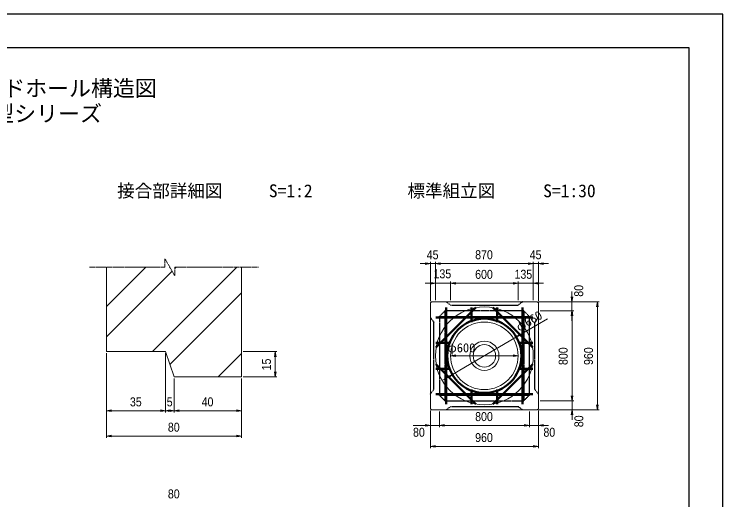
# Model space of a CAD drawing. Units: millimetres, scale not verified. Extents: x -210 to 210, y -148 to 148.
# Drawn here: x 0 to 210, y 4.7 to 148.5 of the extents above; entities that cross this region are included whole.
import ezdxf
from ezdxf.enums import TextEntityAlignment as Align

# ---------------------------------------------------------------- set-up
doc = ezdxf.new("R2010")
doc.units = ezdxf.units.MM
doc.linetypes.add('USER1', pattern=[12.95, 6.35, -3.175, 0.25, -3.175])
doc.linetypes.add('USER2', pattern=[4.7625, 3.175, -1.5875])
doc.layers.add('0-0', color=7, linetype='Continuous')
for name, color, linetype, lineweight in [('0-1_0', 9, 'Continuous', 25), ('0-2_dims', 2, 'Continuous', 13), ('0-3_pen1実線', 4, 'Continuous', 13), ('0-5_pen3実線', 7, 'Continuous', 18), ('0-6_pen4実線', 6, 'Continuous', 25), ('0-7_pen1一点', 4, 'USER1', 13), ('0-8_pen2破線', 3, 'USER2', 25), ('0-9_鉄筋１', 7, 'Continuous', 50), ('0-A_鉄筋２', 7, 'Continuous', 50), ('0-C_鉄筋', 7, 'Continuous', 50)]:
    doc.layers.add(name, color=color, linetype=linetype, lineweight=lineweight)
doc.styles.add('ＭＳ ゴシック', font='')
doc.styles.add('ＭＳ Ｐゴシック', font='')
doc.styles.get('ＭＳ ゴシック').set_extended_font_data('MS Gothic')
doc.styles.get('ＭＳ Ｐゴシック').set_extended_font_data('MS PGothic')

# ---------------------------------------------------------------- blocks, each defined once
blk = doc.blocks.new('部分図 1')
at = {"layer": '0-1_0'}
blk.add_lwpolyline([(0, 0), (12600, 0), (12600, 8910), (0, 8910)], close=True, dxfattribs=at)
at = {"layer": '0-2_dims'}
for p, q in [((10000, 6694), (9910, 6694)), ((10000, 6360), (10000, 6709)), ((10045, 6694), (10000, 6694)), ((10045, 6370), (10045, 6709)), ((10045, 6370), (10045, 6709)), ((10045, 6694), (10135, 6694)), ((10915, 6694), (10045, 6694)), ((10915, 6694), (10825, 6694)), ((10915, 6370), (10915, 6709)), ((10915, 6370), (10915, 6709)), ((10915, 6694), (10960, 6694)), ((10960, 6360), (10960, 6709)), ((10960, 6694), (11050, 6694)), ((10045, 6519.58), (9955, 6519.58)), ((10045, 6370), (10045, 6534.58)), ((10180, 6519.58), (10045, 6519.58)), ((10180, 6370), (10180, 6534.58)), ((10180, 6370), (10180, 6534.58)), ((10180, 6519.58), (10780, 6519.58)), ((10180, 6519.58), (10270, 6519.58)), ((10780, 6519.58), (10690, 6519.58)), ((10780, 6370), (10780, 6534.58)), ((10780, 6370), (10780, 6534.58)), ((10780, 6519.58), (10915, 6519.58)), ((10915, 6370), (10915, 6534.58)), ((10915, 6519.58), (11005, 6519.58)), ((11258.74, 6355), (11258.74, 6445)), ((10965, 6355), (11499.69, 6355)), ((10965, 6355), (11273.74, 6355)), ((11258.74, 6275), (11258.74, 6355)), ((11484.69, 5395), (11484.69, 6355)), ((10975, 6275), (11274.69, 6275)), ((10975, 6275), (11273.74, 6275)), ((11258.74, 6275), (11258.74, 6185)), ((11259.69, 6275), (11259.69, 5475)), ((7121.08, 5897.4), (7121.08, 5371.73)), ((7121.08, 5897.4), (7121.08, 5146.73)), ((7646.08, 5897.4), (7646.08, 5371.73)), ((7646.08, 5897.4), (7646.08, 5371.73)), ((8336.08, 5912.4), (8636.18, 5912.4)), ((8621.18, 5912.4), (8621.18, 5687.4)), ((7721.08, 5672.4), (7721.08, 5371.73)), ((7721.08, 5672.4), (7721.08, 5371.73)), ((8321.08, 5672.4), (8321.08, 5371.73)), ((8321.08, 5672.4), (8321.08, 5146.73)), ((8336.08, 5687.4), (8636.18, 5687.4)), ((11259.69, 5475), (11259.69, 5565)), ((10975, 5475), (11274.69, 5475)), ((10975, 5475), (11274.69, 5475)), ((11259.69, 5475), (11259.69, 5395)), ((7646.08, 5386.73), (7121.08, 5386.73)), ((7721.08, 5386.73), (7646.08, 5386.73)), ((7721.08, 5386.73), (8321.08, 5386.73)), ((10000, 5390), (10000, 5055)), ((10000, 5390), (10000, 5241.08)), ((10080, 5380), (10080, 5241.09)), ((10080, 5380), (10080, 5241.08)), ((10880, 5380), (10880, 5241.09)), ((10880, 5380), (10880, 5241.09)), ((10960, 5390), (10960, 5055)), ((10960, 5390), (10960, 5241.09)), ((10965, 5395), (11274.69, 5395)), ((10965, 5395), (11499.69, 5395)), ((11259.69, 5395), (11259.69, 5305)), ((10000, 5256.08), (9845.91, 5256.08)), ((10080, 5256.08), (10000, 5256.08)), ((10080, 5256.09), (10880, 5256.09)), ((10080, 5256.08), (10170, 5256.08)), ((10880, 5256.09), (10790, 5256.09)), ((10880, 5256.09), (10960, 5256.09)), ((10960, 5256.09), (11050, 5256.09)), ((8321.08, 5161.73), (7121.08, 5161.73)), ((10000, 5070), (10960, 5070))]:
    blk.add_line(p, q, dxfattribs=at)
at = {"layer": '0-2_dims', "lineweight": 18}
for p, q in [((10764.5, 6042.21), (11040.39, 6204.35)), ((10764.5, 6042.21), (10195.5, 5707.79)), ((10180, 5875), (10780, 5875)), ((10195.5, 5707.79), (10117.91, 5662.19))]:
    blk.add_line(p, q, dxfattribs=at)
at = {"layer": '0-2_dims'}
for points in [[(9955, 6686.5), (10000, 6694), (9955, 6701.5)], [(10090, 6701.5), (10045, 6694), (10090, 6686.5)], [(10090, 6701.5), (10045, 6694), (10090, 6686.5)], [(10870, 6686.5), (10915, 6694), (10870, 6701.5)], [(10870, 6686.5), (10915, 6694), (10870, 6701.5)], [(11005, 6701.5), (10960, 6694), (11005, 6686.5)], [(10000, 6512.08), (10045, 6519.58), (10000, 6527.08)], [(10225, 6527.08), (10180, 6519.58), (10225, 6512.08)], [(10225, 6527.08), (10180, 6519.58), (10225, 6512.08)], [(10735, 6512.08), (10780, 6519.58), (10735, 6527.08)], [(10735, 6512.08), (10780, 6519.58), (10735, 6527.08)], [(10960, 6527.08), (10915, 6519.58), (10960, 6512.08)], [(11251.24, 6400), (11258.74, 6355), (11266.24, 6400)], [(11492.19, 6310), (11484.69, 6355), (11477.19, 6310)], [(11266.24, 6230), (11258.74, 6275), (11251.24, 6230)], [(11267.19, 6230), (11259.69, 6275), (11252.19, 6230)], [(8628.68, 5867.4), (8621.18, 5912.4), (8613.68, 5867.4)], [(8613.68, 5732.4), (8621.18, 5687.4), (8628.68, 5732.4)], [(11252.19, 5520), (11259.69, 5475), (11267.19, 5520)], [(11252.19, 5520), (11259.69, 5475), (11267.19, 5520)], [(11477.19, 5440), (11484.69, 5395), (11492.19, 5440)], [(7166.08, 5394.23), (7121.08, 5386.73), (7166.08, 5379.23)], [(7601.08, 5379.23), (7646.08, 5386.73), (7601.08, 5394.23)], [(7691.08, 5394.23), (7646.08, 5386.73), (7691.08, 5379.23)], [(7676.08, 5379.23), (7721.08, 5386.73), (7676.08, 5394.23)], [(7766.08, 5394.23), (7721.08, 5386.73), (7766.08, 5379.23)], [(8276.08, 5379.23), (8321.08, 5386.73), (8276.08, 5394.23)], [(11267.19, 5350), (11259.69, 5395), (11252.19, 5350)], [(9955, 5248.58), (10000, 5256.08), (9955, 5263.58)], [(10125, 5263.59), (10080, 5256.09), (10125, 5248.59)], [(10125, 5263.58), (10080, 5256.08), (10125, 5248.58)], [(10835, 5248.59), (10880, 5256.09), (10835, 5263.59)], [(10835, 5248.59), (10880, 5256.09), (10835, 5263.59)], [(11005, 5263.59), (10960, 5256.09), (11005, 5248.59)], [(7166.08, 5169.23), (7121.08, 5161.73), (7166.08, 5154.23)], [(8276.08, 5154.23), (8321.08, 5161.73), (8276.08, 5169.23)], [(10045, 5077.5), (10000, 5070), (10045, 5062.5)], [(10915, 5062.5), (10960, 5070), (10915, 5077.5)]]:
    blk.add_lwpolyline(points, dxfattribs=at)
at = {"layer": '0-2_dims', "lineweight": 18}
for points in [[(10799.5, 6071.47), (10764.5, 6042.21), (10807.1, 6058.54)], [(10225, 5882.5), (10180, 5875), (10225, 5867.5)], [(10735, 5867.5), (10780, 5875), (10735, 5882.5)], [(10160.5, 5678.53), (10195.5, 5707.79), (10152.9, 5691.46)]]:
    blk.add_lwpolyline(points, dxfattribs=at)
at = {"layer": '0-3_pen1実線'}
for p, q in [((7121.08, 6312.86), (7470.62, 6662.4)), ((7121.08, 6043.45), (7704.24, 6626.61)), ((7528.84, 5912.4), (8278.84, 6662.4)), ((7726.88, 6649.25), (7740.03, 6662.4)), ((7684.13, 5798.27), (8321.08, 6435.23)), ((8112.07, 5687.4), (8321.08, 5896.41))]:
    blk.add_line(p, q, dxfattribs=at)
at = {"layer": '0-5_pen3実線'}
for p, q in [((7121.08, 6662.4), (7121.08, 5912.4)), ((8321.08, 6662.4), (8321.08, 5687.4)), ((10010, 6355), (10000, 6345)), ((10000, 6345), (10000, 5405)), ((10950, 6355), (10010, 6355)), ((10950, 6355), (10960, 6345)), ((10960, 5405), (10960, 6345)), ((7646.08, 5912.4), (7121.08, 5912.4)), ((7721.08, 5687.4), (7646.08, 5912.4)), ((7721.08, 5687.4), (8321.08, 5687.4)), ((10000, 5405), (10010, 5395)), ((10010, 5395), (10950, 5395)), ((10960, 5405), (10950, 5395))]:
    blk.add_line(p, q, dxfattribs=at)
for radius in [435, 300, 130, 100]:
    blk.add_circle((10480, 5875), radius, dxfattribs=at)
at = {"layer": '0-6_pen4実線'}
blk.add_lwpolyline([(300, 300), (12300, 300), (12300, 8610), (300, 8610)], close=True, dxfattribs=at)
at = {"layer": '0-7_pen1一点'}
for p, q in [((7640.28, 6662.4), (7640.28, 6737.4)), ((7726.88, 6587.4), (7640.28, 6737.4)), ((7640.28, 6662.4), (6971.08, 6662.4)), ((8471.08, 6662.4), (7726.88, 6662.4)), ((7726.88, 6662.4), (7726.88, 6587.4))]:
    blk.add_line(p, q, dxfattribs=at)
at = {"layer": '0-8_pen2破線'}
for p, q in [((10140, 6355), (10180, 6325)), ((10180, 6325), (10780, 6325)), ((10820, 6355), (10780, 6325)), ((10080, 6225), (10130, 6275)), ((10830, 6275), (10130, 6275)), ((10130, 6275), (10130, 5475)), ((10830, 6275), (10880, 6225)), ((10830, 6275), (10830, 5475)), ((10000, 6215), (10030, 6175)), ((10080, 6225), (10080, 5525)), ((10080, 6225), (10880, 6225)), ((10880, 5525), (10880, 6225)), ((10960, 6215), (10930, 6175)), ((10130, 5475), (10080, 5525)), ((10080, 5525), (10880, 5525)), ((10880, 5525), (10830, 5475)), ((10130, 5475), (10830, 5475)), ((10140, 5395), (10180, 5425)), ((10180, 5425), (10780, 5425)), ((10820, 5395), (10780, 5425))]:
    blk.add_line(p, q, dxfattribs=at)
for points in [[(10000, 5535), (10030, 5575), (10030, 6175)], [(10960, 5535), (10930, 5575), (10930, 6175)]]:
    blk.add_lwpolyline(points, dxfattribs=at)
at = {"layer": '0-9_鉄筋１'}
for p, q in [((10405.35, 6305), (10050, 5949.65)), ((10554.65, 6305), (10910, 5949.65)), ((10365, 6175), (10365, 6265)), ((10595, 6175), (10595, 6265)), ((10820, 6265), (10820, 5485)), ((10090, 6215), (10870, 6215)), ((10090, 5990), (10180, 5990)), ((10870, 5990), (10780, 5990)), ((10405.35, 5445), (10050, 5800.35)), ((10554.65, 5445), (10910, 5800.35)), ((10090, 5760), (10180, 5760)), ((10870, 5760), (10780, 5760)), ((10365, 5575), (10365, 5485)), ((10595, 5575), (10595, 5485))]:
    blk.add_line(p, q, dxfattribs=at)
blk.add_circle((10480, 5875), 330, dxfattribs=at)
at = {"layer": '0-A_鉄筋２'}
for p, q in [((10140, 6265), (10140, 6305)), ((10365, 6265), (10365, 6305)), ((10595, 6265), (10595, 6305)), ((10820, 6265), (10820, 6305)), ((10090, 6215), (10050, 6215)), ((10870, 6215), (10910, 6215)), ((10090, 5990), (10050, 5990)), ((10870, 5990), (10910, 5990)), ((10090, 5760), (10050, 5760)), ((10870, 5760), (10910, 5760)), ((10090, 5535), (10050, 5535)), ((10140, 5485), (10140, 5445)), ((10365, 5485), (10365, 5445)), ((10595, 5485), (10595, 5445)), ((10820, 5485), (10820, 5445)), ((10870, 5535), (10910, 5535))]:
    blk.add_line(p, q, dxfattribs=at)
at = {"layer": '0-C_鉄筋'}
for p, q in [((10140, 6265), (10140, 5485)), ((10090, 5535), (10870, 5535))]:
    blk.add_line(p, q, dxfattribs=at)
at = {"layer": '0-2_dims', "color": 7, "style": 'ＭＳ Ｐゴシック', "width": 0.9}
for s, p in [('45', (9967.95, 6709)), ('870', (10398.18, 6709)), ('45', (10882.95, 6709)), ('135', (10028.18, 6539.45)), ('600', (10398.18, 6534.58)), ('135', (10748.18, 6535.45)), ('35', (7329.04, 5401.73)), ('5', (7656.31, 5401.73)), ('40', (7966.54, 5401.73)), ('800', (10398.18, 5271.09)), ('80', (7666.54, 5176.73)), ('80', (9845.91, 5131.99)), ('80', (11005, 5132)), ('960', (10398.18, 5085)), ('80', (7666.54, 4584.24))]:
    blk.add_text(s, height=79.98, dxfattribs=at).set_placement(p, align=Align.BOTTOM_LEFT)
for s, p in [('80', (11382.83, 6400)), ('800', (11244.69, 5793.18)), ('960', (11469.69, 5793.18)), ('15', (8606.18, 5745.35)), ('80', (11383.78, 5240.91))]:
    blk.add_text(s, height=79.98, rotation=90, dxfattribs=at).set_placement(p, align=Align.BOTTOM_LEFT)
at = {"layer": '0-2_dims', "color": 7, "style": 'ＭＳ ゴシック'}
blk.add_text('φ660', height=80.65, rotation=30.443, dxfattribs=at).set_placement((10803.05, 6065.44), align=Align.BOTTOM_LEFT)
blk.add_text('φ600', height=80.65, dxfattribs=at).set_placement((10151.5, 5882), align=Align.BOTTOM_LEFT)
at = {"layer": '0-5_pen3実線', "style": 'ＭＳ ゴシック'}
for s, height, p in [('\u3000接合部詳細図\u3000', 114.4, (7059.66, 7249.52)), ('S=1:2', 114.3, (8564.39, 7249.54)), ('\u3000標準組立図\u3000', 114.3, (9641, 7249.52)), ('S=1:30', 114.4, (11002.65, 7249.51))]:
    blk.add_text(s, height=height, dxfattribs=at).set_placement(p, align=Align.BOTTOM_LEFT)
at = {"layer": '0-6_pen4実線', "style": 'ＭＳ ゴシック'}
for s, p in [('\u3000ＫＯＥＩハンドホール構造図\u3000', (4837.55, 8137.5)), ('８００型シリーズ', (5520.06, 7912.51))]:
    blk.add_text(s, height=143, dxfattribs=at).set_placement(p, align=Align.BOTTOM_LEFT)

msp = doc.modelspace()

# ---------------------------------------------------------------- block references
at = {"layer": '0-0', "xscale": 0.0333333, "yscale": 0.0333333}
msp.add_blockref('部分図 1', (-210, -148.5), dxfattribs=at)

doc.saveas('drawing.dxf')
